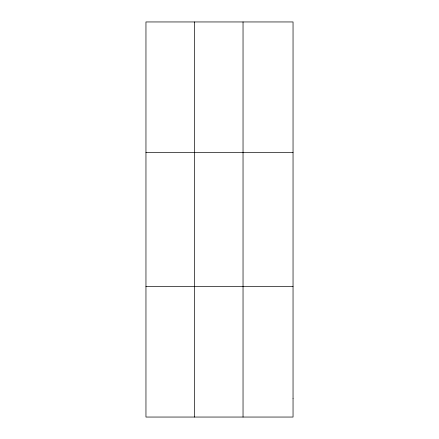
<?xml version="1.0" encoding="UTF-8"?>
<svg xmlns="http://www.w3.org/2000/svg" width="439" height="439" viewBox="0 0 439 439"><rect width="100%" height="100%" fill="white"/><g stroke="black" fill="none" stroke-linecap="round" stroke-linejoin="round"><path stroke-width="0.66" d="M194.493 417.05L194.493 21.95M243.036 417.05L243.036 21.95M145.957 152.333L293.043 152.333M145.957 286.667L293.043 286.667M293.043 398.425L293.043 417.05L145.957 417.05L145.957 21.95L293.043 21.95L293.043 398.425"/></g></svg>
